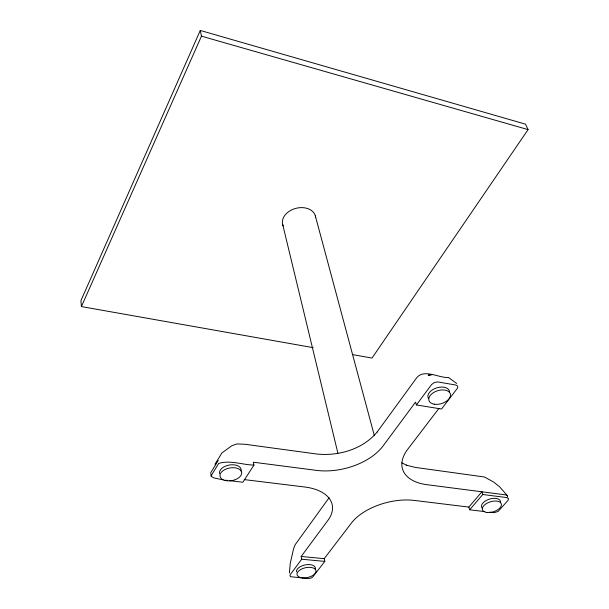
<?xml version="1.0" encoding="UTF-8"?>
<svg xmlns="http://www.w3.org/2000/svg" width="609" height="609" viewBox="0 0 609 609"><rect width="100%" height="100%" fill="white"/><g stroke="black" fill="none" stroke-linecap="round" stroke-linejoin="round"><path stroke-width="0.91" d="M289.404 572.993L290.242 563.432L293.523 548.93L295.106 544.804L329.096 497.751M507.571 497.013L507.548 495.871L499.684 486.88L493.602 482.016L484.467 476.999L415.422 467.423L406.233 465.169L407.025 465.466L401.833 462.84M352.398 354.59L372.023 358.069L528.072 129.61L525.537 124.16L200.27 30.45L80.928 300.64L81.4 306.586L313.148 347.64M81.4 306.586L201.465 36.159L200.27 30.45M214.969 464.264L221.904 452.951L231.831 445.727L236.916 443.938L244.963 444.258L316.566 453.994C338.68 456.369 363.253 449.214 377.572 431.492L377.237 431.918L416.602 377.907C423.978 368.323 439.241 378.311 448.399 377.435L456.712 383.472M210.744 472.721L218.228 460.526M416.411 404.962L431.591 384.545L434.438 382.437L437.863 381.942L455.631 385.002A4.491 2.71 -17.9 0 1 457.222 388.496L441.517 409.012L416.411 404.962L415.551 402.123L383.137 445.864A52.001 30.869 -13.8 0 1 316.368 470.369L253.39 462.216L253.93 465.116L242.862 482.259L229.677 480.661M468.839 507.091L469.691 509.786L482.785 494.5L481.902 491.798L468.839 507.091L414.265 500.415A46.741 24.946 -14.7 0 0 351.446 523.002L324.216 558.666L324.81 561.399L312.645 577.126L310.971 578.086L308.047 578.55L290.569 576.7L289.937 575.733L290.341 574.523L301.721 559.222L301.158 556.474L327.893 520.398A48.872 27.108 -11.9 0 0 304.713 487.002L244.217 479.595M438.914 408.426L407.657 449.366A49.801 28.143 -16.9 0 0 426.886 484.68L505.592 494.866L507.548 495.871M301.158 556.474L324.216 558.666M301.721 559.222L324.81 561.399M225.909 480.204L227.796 480.432M469.691 509.786L484.764 511.613M489.469 512.184L494.226 512.679L498.154 511.4L508.089 500.293L508.462 498.543L506.505 497.545L482.785 494.5M253.93 465.116C242.473 464.812 229.989 459.856 218.7 463.449L211.194 475.644L211.247 476.367L214.033 477.951L223.084 479.862M201.465 36.159L528.072 129.61M315.363 215.974L374.383 435.755M282.751 224.729L337.911 453.294M210.79 473.444L211.247 476.367M219.605 473.566A10.954 6.41 -10.3 0 1 230.263 464.895A10.954 6.41 -10.3 0 1 241.08 470.94M283.2 225.939A16.885 12.294 -14.3 0 1 295.7 208.392A16.885 12.294 -14.3 0 1 315.607 217.238M428.272 398.217A11.19 6.737 -17.3 0 1 437.186 387.727A11.19 6.737 -17.3 0 1 449.587 392.181M482.655 508.53A9.858 5.215 -17.3 0 1 488.73 499.357A9.858 5.215 -17.3 0 1 500.537 502.166M296.507 571.866A9.637 5.009 -12.3 0 1 306.312 564.726A9.637 5.009 -12.3 0 1 315.279 569.301M428.713 375.121L428.211 375.342L432.04 374.581L428.713 375.121M224.219 480.212A10.977 6.402 -10.3 0 0 241.59 473.855A10.977 6.402 -10.3 0 0 226.67 468.801A10.977 6.402 -10.3 0 0 224.219 480.212M434.217 404.193A11.213 6.729 -17.3 0 0 450.515 395.02A11.213 6.729 -17.3 0 0 434.156 392.211A11.213 6.729 -17.3 0 0 434.217 404.193M486.873 512.458A9.881 5.207 -17.2 0 0 501.443 504.853A9.881 5.207 -17.2 0 0 487.345 503.042A9.881 5.207 -17.2 0 0 486.873 512.458M302.483 577.872A9.66 5.001 -12.3 0 0 315.964 570.694A9.66 5.001 -12.3 0 0 301.067 569.308A9.66 5.001 -12.3 0 0 302.483 577.872"/></g></svg>
